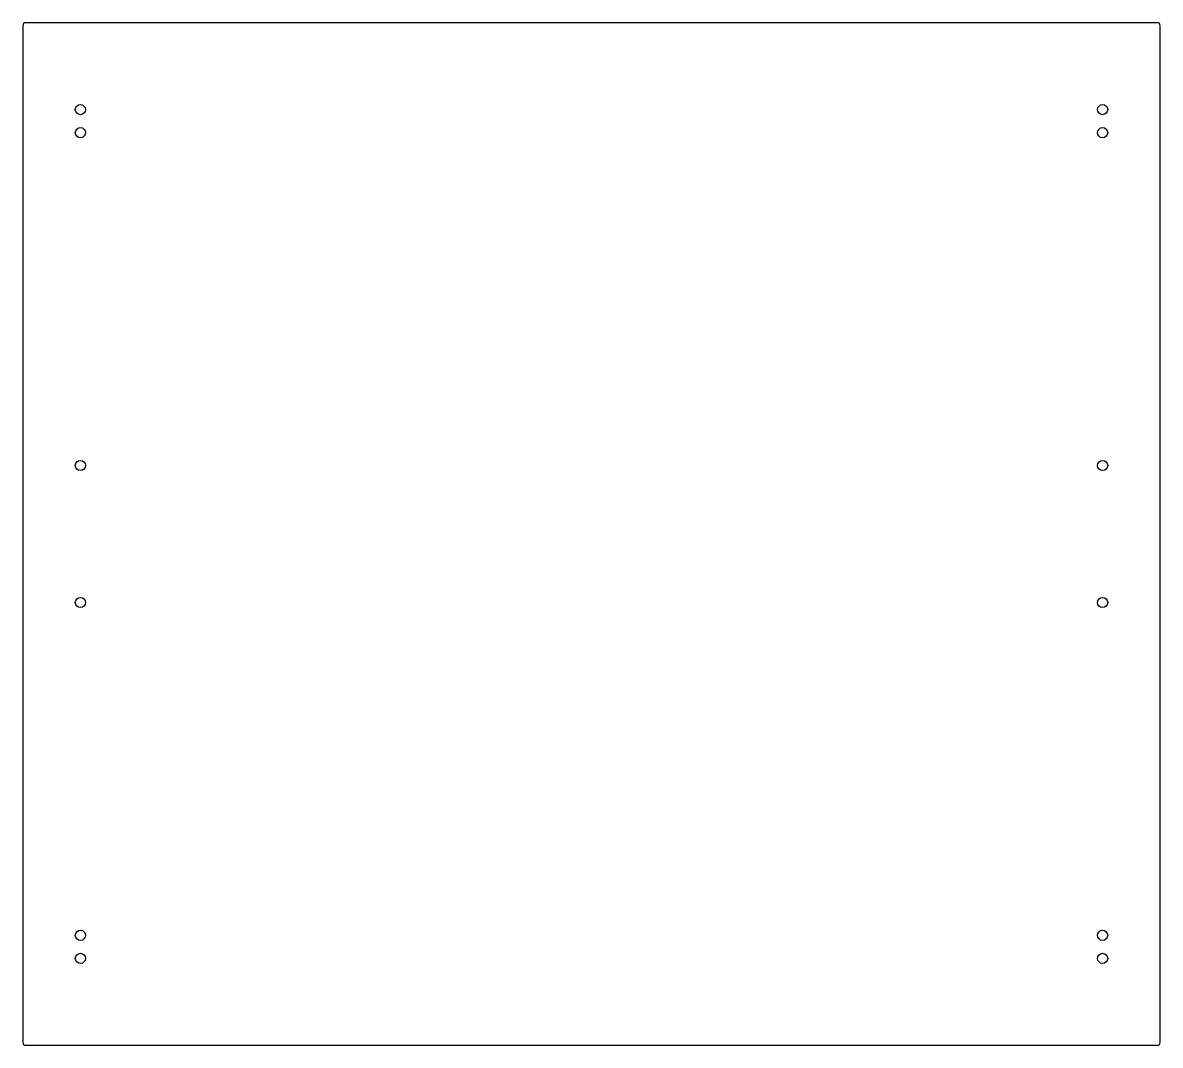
# Model space of a CAD drawing. Header units: inches. Extents: x -14.6 to 14.6, y -13.1 to 13.1.
import ezdxf

# ---------------------------------------------------------------- set-up
doc = ezdxf.new("R2010")
doc.units = ezdxf.units.IN
doc.layers.add('CUTOUTS', color=1, linetype='CONTINUOUS')
doc.layers.add('PERIMETER', color=5, linetype='CONTINUOUS')

msp = doc.modelspace()

# ---------------------------------------------------------------- linework, layer by layer
at = {"layer": 'CUTOUTS'}
for centre in [(-13.091, 10.866), (13.091, 10.866), (-13.091, 10.276), (13.091, 10.276), (-13.091, 1.752), (13.091, 1.752), (-13.091, -1.752), (13.091, -1.752), (-13.091, -10.276), (13.091, -10.276), (-13.091, -10.866), (13.091, -10.866)]:
    msp.add_circle(centre, 0.13, dxfattribs=at)
at = {"layer": 'PERIMETER'}
for p, q in [((-14.567, 13.012), (-14.567, -13.012)), ((14.488, 13.091), (-14.488, 13.091)), ((14.567, -13.012), (14.567, 13.012)), ((-14.488, -13.091), (14.488, -13.091))]:
    msp.add_line(p, q, dxfattribs=at)
for centre, start, end in [((-14.488, 13.012), 90, 180), ((14.488, 13.012), 0, 90), ((-14.488, -13.012), 180, 270), ((14.488, -13.012), 270, 360)]:
    msp.add_arc(centre, 0.0787, start, end, dxfattribs=at)

doc.saveas('drawing.dxf')
